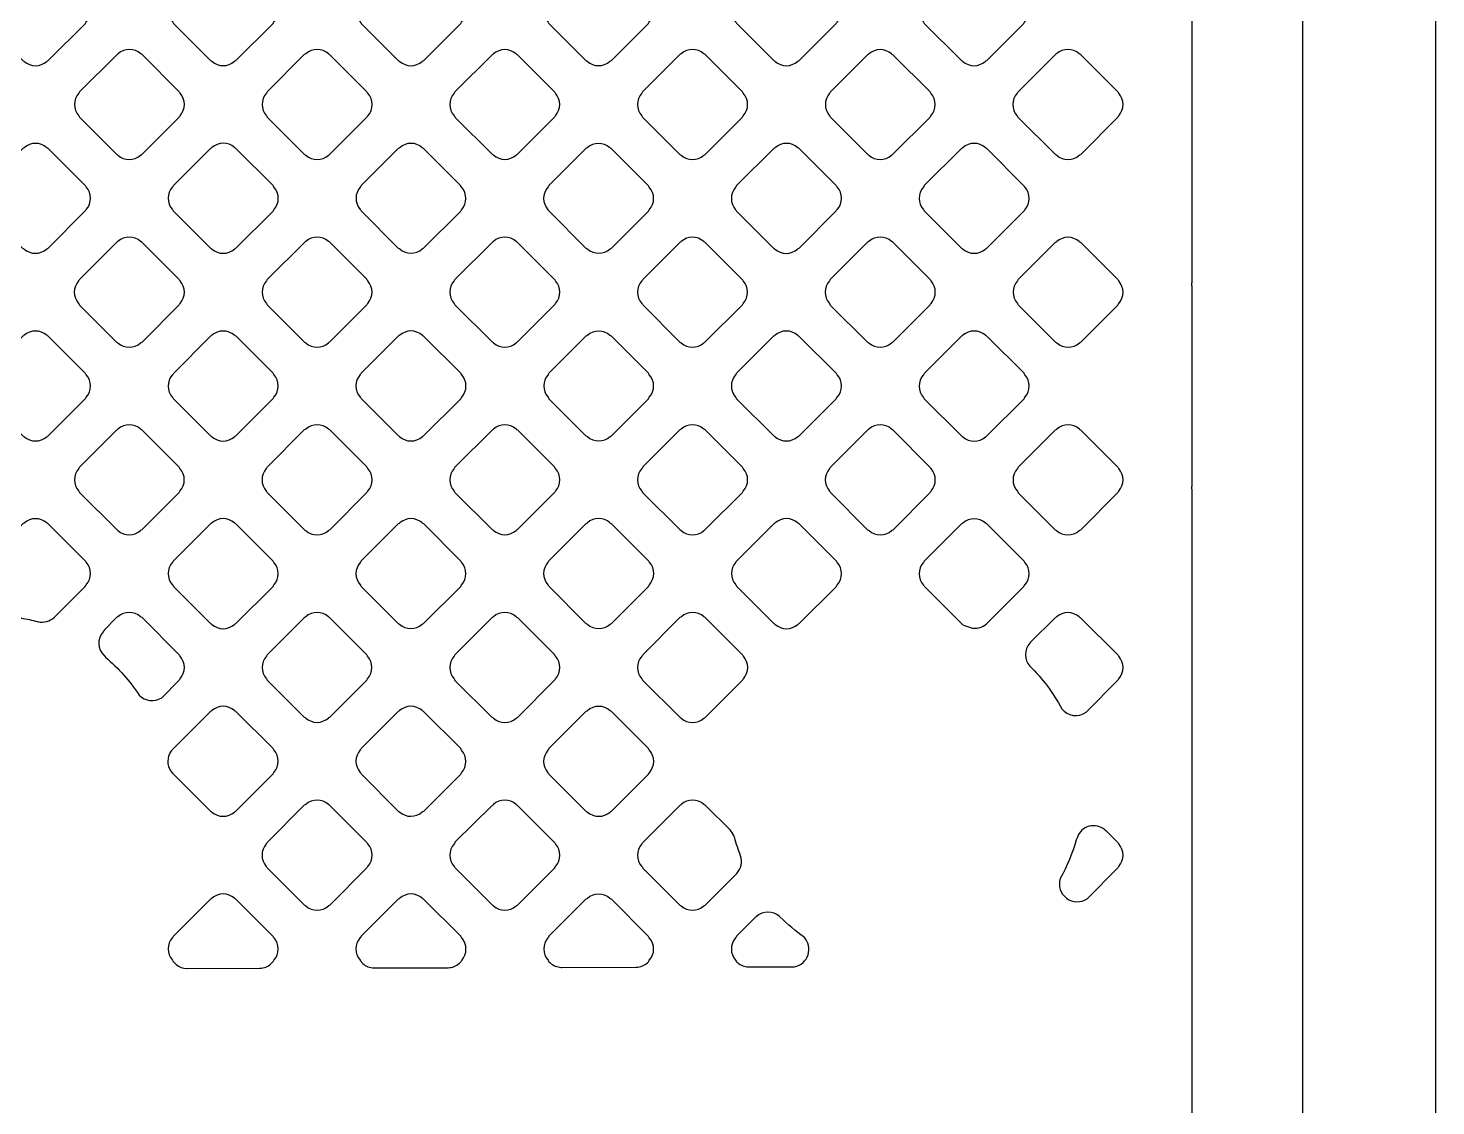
# Model space of a CAD drawing. Header units: millimetres. Extents: x 3440 to 3572, y 2 to 96.
# Drawn here: x 3534.978 to 3536.594, y 50.626 to 51.864 of the extents above; entities that cross this region are included whole.
import ezdxf

# ---------------------------------------------------------------- set-up
doc = ezdxf.new("R2010")
doc.units = ezdxf.units.MM
doc.header["$LTSCALE"] = 23.1
doc.layers.add('gbr-dxf', color=7, linetype='CONTINUOUS')

msp = doc.modelspace()

# ---------------------------------------------------------------- linework, layer by layer
at = {"layer": 'gbr-dxf'}
for p, q in [((3536.3145, 52.1968), (3536.3145, 51.5716)), ((3536.3145, 51.5684), (3536.3145, 51.3379))]:
    msp.add_line(p, q, dxfattribs=at)
at = {"layer": 'gbr-dxf', "linetype": 'Continuous'}
for points in [[(3533.3024, 59.9937), (3534.8784, 58.4176, -0.008796), (3534.8801, 58.4159, -0.121203), (3536.4116, 55.8815, -0.018451), (3536.4131, 55.8762, -0.064075), (3536.5928, 54.5108, -0.053804), (3536.5941, 54.4946), (3536.5941, 48.9563, -0.007914)], [(3536.4417, 48.9582), (3536.4417, 54.4827, -0.053095), (3536.4405, 54.4987, 0.064692), (3536.2654, 55.8383, 0.121202), (3534.7706, 58.3098, -0.008636), (3534.769, 58.3115), (3533.1974, 59.8831, -0.013659)], [(3536.3145, 51.3347), (3536.3145, 50.762), (3536.3145, 50.7613, -0.039424), (3536.3145, 50.761), (3536.3145, 50.7602, -0.048629), (3536.3145, 50.7598), (3536.3145, 49.0406)]]:
    msp.add_lwpolyline(points, format="xyb", dxfattribs=at)
for points in [[(3534.9286, 51.8713, -0.087314), (3534.9295, 51.8698), (3534.9724, 51.8269, -0.083134), (3534.9738, 51.826, 0.379289), (3534.9998, 51.826, -0.095506), (3535.0014, 51.827), (3535.0441, 51.8697, -0.095602), (3535.0451, 51.8713, 0.378858), (3535.0451, 51.8973, -0.090991), (3535.0442, 51.8988), (3535.0014, 51.9415, -0.097561), (3534.9998, 51.9425, 0.379458), (3534.9738, 51.9425, -0.096117), (3534.9722, 51.9416), (3534.9295, 51.8989, -0.096266), (3534.9286, 51.8973, 0.379731)], [(3535.1442, 51.8713, -0.09148), (3535.1451, 51.8697), (3535.1878, 51.827, -0.086842), (3535.1893, 51.8261, 0.379214), (3535.2153, 51.8261, -0.096625), (3535.2169, 51.8271), (3535.2595, 51.8697, -0.095916), (3535.2605, 51.8713, 0.379731), (3535.2605, 51.8973, -0.087748), (3535.2596, 51.8988), (3535.2169, 51.9415, -0.092126), (3535.2153, 51.9424, 0.379731), (3535.1894, 51.9424, -0.09572), (3535.1877, 51.9415), (3535.1452, 51.8989, -0.096332), (3535.1442, 51.8972, 0.379289)], [(3535.3596, 51.8713, -0.100032), (3535.3606, 51.8696), (3535.4032, 51.827, -0.096266), (3535.4049, 51.826, 0.379731), (3535.4308, 51.826, -0.09572), (3535.4325, 51.827), (3535.475, 51.8695, -0.096266), (3535.4759, 51.8711, 0.379731), (3535.4759, 51.8971, -0.09572), (3535.475, 51.8988), (3535.4321, 51.9416, -0.083056), (3535.4308, 51.9425, 0.379731), (3535.4048, 51.9425, -0.09572), (3535.4031, 51.9415), (3535.3606, 51.8989, -0.096266), (3535.3596, 51.8973, 0.379731)], [(3535.5752, 51.8712, -0.107762), (3535.5762, 51.8694), (3535.6185, 51.8271, -0.104018), (3535.6203, 51.8261, 0.379731), (3535.6463, 51.8261, -0.09572), (3535.6479, 51.827), (3535.6905, 51.8697, -0.096266), (3535.6915, 51.8713, 0.379731), (3535.6915, 51.8973, -0.103825), (3535.6905, 51.8991), (3535.6482, 51.9413, -0.107794), (3535.6463, 51.9424, 0.379731), (3535.6204, 51.9424, -0.096265), (3535.6187, 51.9414), (3535.5761, 51.8988, -0.095916), (3535.5752, 51.8972, 0.379731)], [(3535.7906, 51.8713, -0.087034), (3535.7915, 51.8698), (3535.8345, 51.8269, -0.082159), (3535.8359, 51.826, 0.379731), (3535.8618, 51.826, -0.09572), (3535.8635, 51.827), (3535.9061, 51.8696, -0.096266), (3535.9071, 51.8712, 0.379731), (3535.9071, 51.8972, -0.092139), (3535.9061, 51.8988), (3535.8634, 51.9415, -0.096558), (3535.8618, 51.9424, 0.379731), (3535.8358, 51.9424, -0.09572), (3535.8342, 51.9415), (3535.7916, 51.8989, -0.096266), (3535.7906, 51.8973, 0.379731)], [(3536.0061, 51.8712, -0.09129), (3536.0071, 51.8696), (3536.0498, 51.8269, -0.086956), (3536.0513, 51.826, 0.379293), (3536.0772, 51.826, -0.095956), (3536.0789, 51.827), (3536.1216, 51.8697, -0.096214), (3536.1226, 51.8714, 0.379672), (3536.1226, 51.8973, -0.087343), (3536.1217, 51.8988), (3536.079, 51.9415, -0.091703), (3536.0774, 51.9425, 0.379293), (3536.0514, 51.9424, -0.096625), (3536.0498, 51.9415), (3536.0071, 51.8988, -0.096111), (3536.0062, 51.8971, 0.379289)], [(3535.0364, 51.7635, -0.087314), (3535.0373, 51.762), (3535.0801, 51.7192, -0.08348), (3535.0815, 51.7183, 0.379321), (3535.1074, 51.7183, -0.095506), (3535.1091, 51.7193), (3535.1518, 51.762, -0.095602), (3535.1528, 51.7636, 0.378906), (3535.1528, 51.7896, -0.092061), (3535.1519, 51.7911), (3535.1092, 51.8338, -0.095796), (3535.1076, 51.8347, 0.379293), (3535.0816, 51.8347, -0.096625), (3535.08, 51.8337), (3535.0374, 51.7911, -0.096266), (3535.0364, 51.7894, 0.379731)], [(3535.2519, 51.7636, -0.095134), (3535.2528, 51.762), (3535.2956, 51.7192, -0.09082), (3535.2972, 51.7183, 0.379245), (3535.3231, 51.7183, -0.09572), (3535.3248, 51.7193), (3535.3673, 51.7618, -0.096266), (3535.3683, 51.7634, 0.379731), (3535.3683, 51.7894, -0.100032), (3535.3672, 51.7911), (3535.3245, 51.8338, -0.087638), (3535.3231, 51.8348, 0.379731), (3535.2971, 51.8348, -0.096265), (3535.2954, 51.8338), (3535.2529, 51.7912, -0.096111), (3535.2519, 51.7896, 0.379321)], [(3535.4675, 51.7635, -0.103825), (3535.4685, 51.7617), (3535.5109, 51.7194, -0.099696), (3535.5126, 51.7184, 0.379731), (3535.5386, 51.7184, -0.096265), (3535.5402, 51.7193), (3535.5827, 51.7618, -0.095916), (3535.5837, 51.7635, 0.379731), (3535.5837, 51.7894, -0.091745), (3535.5827, 51.791), (3535.5401, 51.8336, -0.096266), (3535.5385, 51.8346, 0.379731), (3535.5125, 51.8346, -0.09572), (3535.5109, 51.8336), (3535.4684, 51.7911, -0.096266), (3535.4675, 51.7895, 0.379731)], [(3535.6828, 51.7635, -0.099534), (3535.6838, 51.7618), (3535.7264, 51.7191, -0.095602), (3535.7281, 51.7182, 0.379293), (3535.754, 51.7182, -0.095956), (3535.7557, 51.7192), (3535.7984, 51.7619, -0.096023), (3535.7994, 51.7635, 0.379672), (3535.7994, 51.7895, -0.096157), (3535.7984, 51.7911), (3535.7558, 51.8338, -0.099711), (3535.7541, 51.8348, 0.379214), (3535.7281, 51.8347, -0.096625), (3535.7265, 51.8338), (3535.6838, 51.7911, -0.096332), (3535.6828, 51.7894, 0.379289)], [(3535.8985, 51.7635, -0.087343), (3535.8994, 51.762), (3535.9422, 51.7192, -0.083056), (3535.9436, 51.7183, 0.379731), (3535.9695, 51.7183, -0.09572), (3535.9712, 51.7193), (3536.0138, 51.7619, -0.096266), (3536.0148, 51.7635, 0.379731), (3536.0148, 51.7895, -0.091558), (3536.0138, 51.7911), (3535.9712, 51.8336, -0.095916), (3535.9696, 51.8346, 0.379731), (3535.9436, 51.8346, -0.096265), (3535.942, 51.8336), (3535.8994, 51.7911, -0.095916), (3535.8985, 51.7894, 0.379731)], [(3536.1138, 51.7634, -0.087314), (3536.1147, 51.762), (3536.1574, 51.7193, -0.09979), (3536.1592, 51.7183, 0.379731), (3536.1851, 51.7183, -0.09572), (3536.1868, 51.7192), (3536.2294, 51.7619, -0.096266), (3536.2304, 51.7635, 0.379731), (3536.2304, 51.7895, -0.091558), (3536.2294, 51.791), (3536.1867, 51.8337, -0.095916), (3536.1851, 51.8347, 0.379731), (3536.1591, 51.8347, -0.096265), (3536.1575, 51.8337), (3536.1148, 51.7911, -0.096266), (3536.1138, 51.7894, 0.379731)], [(3534.9286, 51.6556, -0.099825), (3534.9296, 51.6539), (3534.972, 51.6115, -0.095958), (3534.9737, 51.6105, 0.379731), (3534.9996, 51.6105, -0.09572), (3535.0013, 51.6115), (3535.044, 51.6542, -0.096266), (3535.045, 51.6558, 0.379731), (3535.045, 51.6818, -0.09572), (3535.044, 51.6834), (3535.0015, 51.7259, -0.100054), (3534.9998, 51.7269, 0.379731), (3534.9738, 51.7269, -0.096265), (3534.9722, 51.7259), (3534.9295, 51.6833, -0.095916), (3534.9286, 51.6816, 0.379731)], [(3535.1441, 51.6558, -0.091745), (3535.145, 51.6542), (3535.1879, 51.6114, -0.087638), (3535.1893, 51.6105, 0.379289), (3535.2153, 51.6105, -0.095506), (3535.2169, 51.6115), (3535.2596, 51.6541, -0.095602), (3535.2606, 51.6557, 0.378906), (3535.2606, 51.6817, -0.104185), (3535.2595, 51.6835), (3535.2169, 51.7261, -0.091916), (3535.2153, 51.7271, 0.379293), (3535.1894, 51.727, -0.095956), (3535.1877, 51.7261), (3535.1451, 51.6834, -0.095916), (3535.1441, 51.6818, 0.379731)], [(3535.3597, 51.6558, -0.095154), (3535.3607, 51.6542), (3535.4033, 51.6116, -0.093408), (3535.4049, 51.6106, 0.379506), (3535.4308, 51.6106, -0.095973), (3535.4324, 51.6116), (3535.475, 51.6541, -0.095916), (3535.4759, 51.6557, 0.379731), (3535.4759, 51.6817, -0.100266), (3535.4749, 51.6834), (3535.4324, 51.726, -0.087638), (3535.4309, 51.7269, 0.379731), (3535.4049, 51.7269, -0.096265), (3535.4033, 51.726), (3535.3607, 51.6834, -0.096111), (3535.3597, 51.6817, 0.379289)], [(3535.5751, 51.6557, -0.091685), (3535.576, 51.6542), (3535.6186, 51.6116, -0.103446), (3535.6204, 51.6106, 0.379731), (3535.6464, 51.6106, -0.095756), (3535.648, 51.6115), (3535.6905, 51.654, -0.095628), (3535.6915, 51.6557, 0.379731), (3535.6915, 51.6816, -0.087748), (3535.6906, 51.6831), (3535.6478, 51.7259, -0.091964), (3535.6462, 51.7269, 0.379731), (3535.6203, 51.7269, -0.096265), (3535.6186, 51.7259), (3535.5761, 51.6834, -0.095916), (3535.5751, 51.6817, 0.379731)], [(3535.7906, 51.6556, -0.099825), (3535.7916, 51.6539), (3535.8341, 51.6115, -0.095958), (3535.8357, 51.6105, 0.379731), (3535.8617, 51.6105, -0.09572), (3535.8634, 51.6115), (3535.9061, 51.6542, -0.096266), (3535.9071, 51.6558, 0.379731), (3535.9071, 51.6818, -0.09572), (3535.9061, 51.6834), (3535.8636, 51.7259, -0.100054), (3535.8619, 51.7269, 0.379731), (3535.8359, 51.7269, -0.096265), (3535.8343, 51.7259), (3535.7916, 51.6833, -0.095916), (3535.7906, 51.6816, 0.379731)], [(3536.0061, 51.6817, 0.379293), (3536.0062, 51.6558, -0.087314), (3536.0071, 51.6543), (3536.05, 51.6114, -0.082966), (3536.0514, 51.6105, 0.379672), (3536.0773, 51.6105, -0.095649), (3536.079, 51.6114), (3536.1216, 51.6541, -0.095602), (3536.1226, 51.6557, 0.379293), (3536.1226, 51.6817, -0.091745), (3536.1216, 51.6832), (3536.0789, 51.7259, -0.096314), (3536.0773, 51.7269, 0.379672), (3536.0513, 51.7269, -0.096157), (3536.0497, 51.726), (3536.0071, 51.6834, -0.095796)], [(3535.0363, 51.548, -0.100032), (3535.0373, 51.5462), (3535.0799, 51.5036, -0.096266), (3535.0815, 51.5027, 0.379731), (3535.1075, 51.5027, -0.09572), (3535.1091, 51.5036), (3535.1518, 51.5464, -0.096266), (3535.1528, 51.548, 0.379731), (3535.1528, 51.574, -0.09572), (3535.1518, 51.5756), (3535.1092, 51.6182, -0.09979), (3535.1075, 51.6192, 0.379731), (3535.0815, 51.6192, -0.09572), (3535.0799, 51.6182), (3535.0372, 51.5756, -0.096266), (3535.0363, 51.5739, 0.379731)], [(3535.2519, 51.548, -0.091581), (3535.2528, 51.5464), (3535.2955, 51.5037, -0.089908), (3535.2971, 51.5028, 0.379506), (3535.323, 51.5028, -0.095973), (3535.3247, 51.5038), (3535.3673, 51.5464, -0.096266), (3535.3682, 51.548, 0.379332), (3535.3682, 51.574, -0.104256), (3535.3672, 51.5758), (3535.3247, 51.6183, -0.092228), (3535.3231, 51.6192, 0.379293), (3535.2972, 51.6192, -0.095956), (3535.2955, 51.6182), (3535.2529, 51.5756, -0.096111), (3535.2519, 51.5739, 0.379289)], [(3535.4674, 51.5481, -0.100727), (3535.4684, 51.5464), (3535.5111, 51.5038, -0.096726), (3535.5127, 51.5028, 0.379506), (3535.5387, 51.5028, -0.095973), (3535.5403, 51.5038), (3535.5828, 51.5463, -0.095628), (3535.5838, 51.548, 0.379731), (3535.5838, 51.5739, -0.096265), (3535.5828, 51.5756), (3535.5402, 51.6182, -0.100054), (3535.5385, 51.6192, 0.379731), (3535.5125, 51.6192, -0.095756), (3535.5109, 51.6182), (3535.4684, 51.5757, -0.095488), (3535.4674, 51.5741, 0.379155)], [(3535.6829, 51.548, -0.097758), (3535.6839, 51.5463), (3535.7265, 51.5037, -0.091364), (3535.7281, 51.5028, 0.379293), (3535.754, 51.5028, -0.095956), (3535.7557, 51.5038), (3535.7983, 51.5464, -0.096332), (3535.7992, 51.548, 0.379289), (3535.7993, 51.574, -0.0827), (3535.7984, 51.5753), (3535.7556, 51.6182, -0.089936), (3535.7541, 51.6191, 0.379506), (3535.7281, 51.6191, -0.096117), (3535.7265, 51.6181), (3535.6839, 51.5756, -0.096227), (3535.6829, 51.5739, 0.379506)], [(3535.8983, 51.5739, 0.379032), (3535.8983, 51.548, -0.102052), (3535.8993, 51.5462), (3535.9419, 51.5036, -0.097675), (3535.9436, 51.5026, 0.379032), (3535.9695, 51.5027, -0.096011), (3535.9712, 51.5036), (3536.0139, 51.5464, -0.096266), (3536.0149, 51.548, 0.379731), (3536.0149, 51.574, -0.09572), (3536.0139, 51.5756), (3535.9713, 51.6182, -0.100115), (3535.9696, 51.6192, 0.379672), (3535.9436, 51.6192, -0.096157), (3535.942, 51.6183), (3535.8993, 51.5755, -0.096105)], [(3536.114, 51.548, -0.084925), (3536.1148, 51.5465), (3536.1577, 51.5037, -0.095602), (3536.1593, 51.5027, 0.379293), (3536.1853, 51.5027, -0.095956), (3536.1869, 51.5037), (3536.2294, 51.5462, -0.096266), (3536.2304, 51.5478, 0.379731), (3536.2304, 51.5738, -0.09572), (3536.2294, 51.5755), (3536.1868, 51.6181, -0.099951), (3536.1851, 51.6191, 0.379155), (3536.1592, 51.6191, -0.098137), (3536.1575, 51.6181), (3536.1149, 51.5756, -0.098), (3536.114, 51.5739, 0.379287)], [(3534.9286, 51.4403, -0.09572), (3534.9295, 51.4386), (3534.9722, 51.3959, -0.091913), (3534.9738, 51.395, 0.379731), (3534.9998, 51.395, -0.09572), (3535.0014, 51.3959), (3535.044, 51.4385, -0.096266), (3535.045, 51.4402, 0.379731), (3535.045, 51.4662, -0.082756), (3535.0441, 51.4675), (3535.0012, 51.5105, -0.087516), (3534.9997, 51.5114, 0.379731), (3534.9737, 51.5114, -0.09572), (3534.9721, 51.5104), (3534.9295, 51.4679, -0.096266), (3534.9286, 51.4662, 0.379731)], [(3535.1441, 51.4401, -0.099534), (3535.1451, 51.4384), (3535.1876, 51.3959, -0.095602), (3535.1892, 51.3949, 0.379293), (3535.2152, 51.395, -0.095956), (3535.2168, 51.3959), (3535.2595, 51.4387, -0.096314), (3535.2605, 51.4403, 0.379612), (3535.2605, 51.4663, -0.096157), (3535.2596, 51.4679), (3535.217, 51.5104, -0.099711), (3535.2153, 51.5114, 0.379293), (3535.1894, 51.5114, -0.095956), (3535.1877, 51.5104), (3535.1451, 51.4677, -0.096111), (3535.1441, 51.4661, 0.379321)], [(3535.3596, 51.4403, -0.091558), (3535.3606, 51.4387), (3535.4034, 51.3959, -0.087638), (3535.4049, 51.395, 0.379289), (3535.4308, 51.395, -0.095506), (3535.4324, 51.3959), (3535.4751, 51.4386, -0.096128), (3535.4761, 51.4402, 0.379064), (3535.4761, 51.4662, -0.103043), (3535.4751, 51.4679), (3535.4324, 51.5106, -0.092902), (3535.4308, 51.5115, 0.379293), (3535.4049, 51.5115, -0.095956), (3535.4032, 51.5105), (3535.3606, 51.4679, -0.095958), (3535.3596, 51.4663, 0.379731)], [(3535.5752, 51.4403, -0.099861), (3535.5762, 51.4386), (3535.6188, 51.3961, -0.096322), (3535.6204, 51.3951, 0.379494), (3535.6464, 51.3951, -0.095973), (3535.648, 51.3961), (3535.6905, 51.4386, -0.096266), (3535.6915, 51.4403, 0.379731), (3535.6915, 51.4662, -0.09572), (3535.6905, 51.4679), (3535.648, 51.5103, -0.09979), (3535.6463, 51.5113, 0.379731), (3535.6204, 51.5113, -0.096225), (3535.6187, 51.5104), (3535.5763, 51.4679, -0.098872), (3535.5753, 51.4662, 0.37926)], [(3535.7906, 51.4403, -0.09572), (3535.7916, 51.4386), (3535.8343, 51.3959, -0.091913), (3535.8359, 51.395, 0.379731), (3535.8618, 51.395, -0.09572), (3535.8635, 51.3959), (3535.9061, 51.4385, -0.096266), (3535.9071, 51.4402, 0.379731), (3535.9071, 51.4662, -0.082756), (3535.9062, 51.4675), (3535.8632, 51.5105, -0.087516), (3535.8618, 51.5114, 0.379731), (3535.8358, 51.5114, -0.09572), (3535.8342, 51.5104), (3535.7916, 51.4679, -0.096266), (3535.7906, 51.4662, 0.379731)], [(3536.0062, 51.4401, -0.100266), (3536.0072, 51.4384), (3536.0498, 51.3958, -0.095916), (3536.0514, 51.3948, 0.379731), (3536.0774, 51.3948, -0.095756), (3536.079, 51.3958), (3536.1217, 51.4385, -0.095628), (3536.1227, 51.4402, 0.379731), (3536.1227, 51.4662, -0.095756), (3536.1217, 51.4678), (3536.0791, 51.5104, -0.099696), (3536.0774, 51.5114, 0.379731), (3536.0514, 51.5114, -0.096265), (3536.0498, 51.5104), (3536.0071, 51.4677, -0.095916), (3536.0062, 51.4661, 0.379731)], [(3535.0364, 51.3325, -0.095506), (3535.0373, 51.3308), (3535.08, 51.2882, -0.09116), (3535.0815, 51.2872, 0.379293), (3535.1075, 51.2873, -0.095956), (3535.1091, 51.2882), (3535.1517, 51.3308, -0.096214), (3535.1527, 51.3325, 0.379672), (3535.1527, 51.3584, -0.083163), (3535.1518, 51.3598), (3535.109, 51.4027, -0.087175), (3535.1075, 51.4036, 0.379214), (3535.0815, 51.4036, -0.096625), (3535.0799, 51.4026), (3535.0374, 51.36, -0.095916), (3535.0364, 51.3584, 0.379289)], [(3535.2518, 51.3325, -0.103834), (3535.2528, 51.3307), (3535.2953, 51.2882, -0.09979), (3535.297, 51.2872, 0.379731), (3535.323, 51.2872, -0.09572), (3535.3246, 51.2881), (3535.3673, 51.3308, -0.095628), (3535.3683, 51.3324, 0.379731), (3535.3683, 51.3584, -0.107999), (3535.3672, 51.3602), (3535.3247, 51.4027, -0.095916), (3535.3231, 51.4037, 0.379731), (3535.2971, 51.4037, -0.096265), (3535.2954, 51.4027), (3535.2528, 51.3601, -0.095916), (3535.2518, 51.3584, 0.379731)], [(3535.4674, 51.3325, -0.095866), (3535.4684, 51.3309), (3535.511, 51.2882, -0.09197), (3535.5126, 51.2873, 0.379293), (3535.5386, 51.2873, -0.09572), (3535.5402, 51.2883), (3535.5828, 51.3309, -0.096332), (3535.5838, 51.3325, 0.379289), (3535.5838, 51.3585, -0.101658), (3535.5828, 51.3602), (3535.5404, 51.4026, -0.103324), (3535.5386, 51.4036, 0.379293), (3535.5127, 51.4036, -0.09834), (3535.511, 51.4026), (3535.4684, 51.3601, -0.096121), (3535.4675, 51.3585, 0.379289)], [(3535.6829, 51.3326, -0.091381), (3535.6838, 51.331), (3535.7267, 51.2882, -0.089695), (3535.7282, 51.2872, 0.379506), (3535.7542, 51.2872, -0.093776), (3535.7558, 51.2882), (3535.7984, 51.3309, -0.095628), (3535.7994, 51.3325, 0.379731), (3535.7994, 51.3585, -0.087748), (3535.7985, 51.3599), (3535.7556, 51.4028, -0.091964), (3535.7541, 51.4037, 0.379731), (3535.7281, 51.4037, -0.096265), (3535.7265, 51.4027), (3535.6839, 51.3602, -0.098537), (3535.6829, 51.3585, 0.37932)], [(3535.8985, 51.3324, -0.095865), (3535.8994, 51.3308), (3535.9421, 51.2881, -0.091437), (3535.9437, 51.2871, 0.379731), (3535.9697, 51.2871, -0.096265), (3535.9713, 51.2881), (3536.0139, 51.3307, -0.095916), (3536.0149, 51.3324, 0.379731), (3536.0149, 51.3583, -0.083172), (3536.014, 51.3597), (3535.9711, 51.4027, -0.087516), (3535.9696, 51.4036, 0.379731), (3535.9436, 51.4036, -0.096225), (3535.942, 51.4026), (3535.8994, 51.3601, -0.096558), (3535.8985, 51.3584, 0.379731)], [(3536.114, 51.3323, -0.100032), (3536.115, 51.3306), (3536.1574, 51.2881, -0.095916), (3536.1591, 51.2871, 0.379731), (3536.1851, 51.2871, -0.096265), (3536.1867, 51.2881), (3536.2294, 51.3308, -0.096266), (3536.2304, 51.3325, 0.379731), (3536.2304, 51.3585, -0.09572), (3536.2294, 51.3601), (3536.187, 51.4026, -0.100054), (3536.1852, 51.4036, 0.379731), (3536.1593, 51.4036, -0.096265), (3536.1576, 51.4026), (3536.115, 51.3599, -0.096266), (3536.114, 51.3583, 0.379731)], [(3534.9285, 51.2246, -0.087343), (3534.9294, 51.2231), (3534.9615, 51.1911, -0.068326), (3534.962, 51.1908, 0.112284), (3534.97, 51.1869, -0.057397), (3534.9705, 51.1867, -0.023818), (3534.9893, 51.1826, -0.066497), (3534.9899, 51.1825, 0.251709), (3535.0082, 51.1874), (3535.0083, 51.1874), (3535.044, 51.2231, -0.096214), (3535.045, 51.2248, 0.379672), (3535.045, 51.2507, -0.092162), (3535.044, 51.2523), (3535.0014, 51.2949, -0.095796), (3534.9998, 51.2959, 0.379293), (3534.9738, 51.2958, -0.096625), (3534.9722, 51.2949), (3534.9295, 51.2522, -0.095916), (3534.9285, 51.2506, 0.379731)], [(3535.1441, 51.2247, -0.095756), (3535.1451, 51.2231), (3535.1878, 51.1804, -0.091265), (3535.1893, 51.1794, 0.379731), (3535.2153, 51.1794, -0.09572), (3535.2169, 51.1804), (3535.2595, 51.223, -0.096266), (3535.2605, 51.2247, 0.379731), (3535.2605, 51.2506, -0.083522), (3535.2596, 51.252), (3535.2167, 51.295, -0.087638), (3535.2152, 51.2959, 0.379731), (3535.1892, 51.2959, -0.096265), (3535.1876, 51.2949), (3535.1451, 51.2524, -0.095916), (3535.1441, 51.2507, 0.379731)], [(3535.3596, 51.2247, -0.103506), (3535.3606, 51.2229), (3535.403, 51.1804, -0.099711), (3535.4048, 51.1795, 0.379293), (3535.4307, 51.1795, -0.095956), (3535.4323, 51.1804), (3535.475, 51.2231, -0.096214), (3535.4759, 51.2247, 0.379672), (3535.476, 51.2507, -0.107598), (3535.4749, 51.2525), (3535.4325, 51.2949, -0.095602), (3535.4309, 51.2959, 0.379293), (3535.4049, 51.2959, -0.096458), (3535.4033, 51.2949), (3535.3606, 51.2523, -0.096627), (3535.3596, 51.2506, 0.379289)], [(3535.5751, 51.2247, -0.083235), (3535.576, 51.2233), (3535.6188, 51.1805, -0.095916), (3535.6204, 51.1795, 0.379289), (3535.6464, 51.1795, -0.095506), (3535.648, 51.1805), (3535.6907, 51.2231, -0.096266), (3535.6916, 51.2248, 0.37907), (3535.6917, 51.2507, -0.095506), (3535.6907, 51.2523), (3535.648, 51.295, -0.099933), (3535.6463, 51.296, 0.379293), (3535.6204, 51.296, -0.097885), (3535.6187, 51.295), (3535.5761, 51.2523, -0.095916), (3535.5751, 51.2507, 0.379731)], [(3535.7907, 51.2248, -0.093418), (3535.7917, 51.2232), (3535.8345, 51.1803, -0.086961), (3535.836, 51.1794, 0.379475), (3535.862, 51.1794, -0.095956), (3535.8636, 51.1804), (3535.9062, 51.223, -0.096266), (3535.9072, 51.2247, 0.379731), (3535.9072, 51.2506, -0.08798), (3535.9063, 51.2521), (3535.8635, 51.2949, -0.091855), (3535.8619, 51.2959, 0.379731), (3535.8359, 51.2959, -0.096265), (3535.8343, 51.2949), (3535.7918, 51.2524, -0.098209), (3535.7908, 51.2507, 0.379155)], [(3536.0063, 51.2506, 0.379293), (3536.0063, 51.2246, -0.095956), (3536.0073, 51.223), (3536.0513, 51.1789, -0.011849), (3536.0601, 51.1757, 0.254351), (3536.0787, 51.1801), (3536.1216, 51.223, -0.096266), (3536.1226, 51.2247, 0.379731), (3536.1226, 51.2506, -0.082756), (3536.1217, 51.252), (3536.0789, 51.2948, -0.087978), (3536.0774, 51.2957, 0.379289), (3536.0515, 51.2958, -0.095866), (3536.0498, 51.2948), (3536.0072, 51.2522, -0.095895)], [(3535.0644, 51.1708, 0.405368), (3535.0656, 51.1438, -0.09615), (3535.067, 51.1418, -0.072326), (3535.1058, 51.0981, 0.36152), (3535.1317, 51.0952), (3535.1518, 51.1153, -0.095602), (3535.1528, 51.117, 0.379293), (3535.1528, 51.1429, -0.09253), (3535.1518, 51.1445), (3535.1091, 51.1872, -0.096558), (3535.1075, 51.1882, 0.379731), (3535.0815, 51.1882, -0.09572), (3535.0799, 51.1872), (3535.0656, 51.1729, -0.097548)], [(3535.2519, 51.1169, -0.100032), (3535.2529, 51.1152), (3535.2954, 51.0728, -0.096214), (3535.297, 51.0718, 0.379672), (3535.323, 51.0718, -0.095612), (3535.3246, 51.0727), (3535.3672, 51.1153, -0.095935), (3535.3681, 51.1169, 0.379287), (3535.3681, 51.1428, -0.095612), (3535.3672, 51.1445), (3535.3244, 51.1872, -0.082483), (3535.323, 51.1881, 0.379293), (3535.2971, 51.1881, -0.096458), (3535.2954, 51.1871), (3535.2529, 51.1446, -0.096558), (3535.2519, 51.1429, 0.379731)], [(3535.4673, 51.117, -0.107999), (3535.4684, 51.1151), (3535.5108, 51.0727, -0.104018), (3535.5126, 51.0717, 0.379731), (3535.5386, 51.0717, -0.09572), (3535.5402, 51.0726), (3535.5828, 51.1153, -0.096266), (3535.5838, 51.1169, 0.379731), (3535.5838, 51.1429, -0.103612), (3535.5828, 51.1447), (3535.5404, 51.1871, -0.107548), (3535.5385, 51.1881, 0.379731), (3535.5125, 51.1881, -0.09572), (3535.5109, 51.1872), (3535.4683, 51.1446, -0.095916), (3535.4673, 51.1429, 0.379731)], [(3535.6829, 51.1169, -0.087549), (3535.6838, 51.1154), (3535.7268, 51.0725, -0.083134), (3535.7282, 51.0716, 0.379289), (3535.7541, 51.0716, -0.095506), (3535.7558, 51.0726), (3535.7985, 51.1153, -0.096128), (3535.7995, 51.117, 0.379155), (3535.7995, 51.1429, -0.091952), (3535.7986, 51.1445), (3535.7558, 51.1872, -0.096036), (3535.7542, 51.1882, 0.378814), (3535.7283, 51.1882, -0.097885), (3535.7266, 51.1872), (3535.6839, 51.1445, -0.095916), (3535.6829, 51.1429, 0.379731)], [(3536.1284, 51.1314, -0.075387), (3536.1649, 51.0826, 0.406745), (3536.1929, 51.0786), (3536.2294, 51.1152, -0.095602), (3536.2304, 51.1168, 0.379293), (3536.2304, 51.1428, -0.087748), (3536.2295, 51.1443), (3536.1866, 51.1871, -0.091913), (3536.1851, 51.188, 0.379731), (3536.1591, 51.188, -0.09572), (3536.1575, 51.1871), (3536.1289, 51.1585, -0.042648), (3536.1284, 51.1578, 0.379463)], [(3535.1409, 51.0313, 0.317075), (3535.1441, 51.0084), (3535.1877, 50.9648, -0.087638), (3535.1892, 50.9639, 0.379731), (3535.2152, 50.9639, -0.096265), (3535.2168, 50.9649), (3535.2595, 51.0076, -0.096266), (3535.2605, 51.0093, 0.379731), (3535.2605, 51.0352, -0.08798), (3535.2596, 51.0367), (3535.2169, 51.0794, -0.092126), (3535.2153, 51.0804, 0.379731), (3535.1894, 51.0804, -0.096248), (3535.1877, 51.0794), (3535.1441, 51.0358), (3535.1439, 51.0355), (3535.1437, 51.0354, 0.062851)], [(3535.3596, 51.0093, -0.099645), (3535.3606, 51.0076), (3535.4032, 50.9649, -0.097139), (3535.4049, 50.9639, 0.379075), (3535.4308, 50.964, -0.09572), (3535.4325, 50.9649), (3535.475, 51.0074, -0.096266), (3535.4759, 51.0091, 0.379731), (3535.4759, 51.035, -0.09572), (3535.475, 51.0367), (3535.4322, 51.0795, -0.083559), (3535.4308, 51.0804, 0.379703), (3535.4048, 51.0804, -0.095612), (3535.4032, 51.0794), (3535.3606, 51.0368, -0.095585), (3535.3596, 51.0352, 0.379196)], [(3535.5751, 51.0091, -0.096265), (3535.5761, 51.0074), (3535.6186, 50.9649, -0.107548), (3535.6204, 50.9639, 0.379731), (3535.6464, 50.9639, -0.09572), (3535.648, 50.9649), (3535.6907, 51.0075, -0.095916), (3535.6916, 51.0091, 0.379731), (3535.6916, 51.0351, -0.100266), (3535.6906, 51.0368), (3535.6481, 51.0793, -0.104018), (3535.6464, 51.0803, 0.379731), (3535.6204, 51.0803, -0.096225), (3535.6187, 51.0794), (3535.5761, 51.0367, -0.095916), (3535.5751, 51.035, 0.379731)], [(3535.2518, 50.9014, -0.095756), (3535.2527, 50.8998), (3535.2955, 50.857, -0.091205), (3535.2971, 50.8561, 0.379293), (3535.323, 50.8561, -0.096119), (3535.3246, 50.8571), (3535.3673, 50.8997, -0.095819), (3535.3683, 50.9014, 0.379289), (3535.3683, 50.9273, -0.099643), (3535.3673, 50.929), (3535.3245, 50.9718, -0.08752), (3535.323, 50.9727, 0.379293), (3535.2971, 50.9727, -0.096625), (3535.2954, 50.9717), (3535.2528, 50.929, -0.096214), (3535.2518, 50.9274, 0.379672)], [(3535.4675, 50.9014, -0.103621), (3535.4685, 50.8997), (3535.511, 50.8572, -0.09979), (3535.5127, 50.8562, 0.379731), (3535.5387, 50.8562, -0.09572), (3535.5403, 50.8571), (3535.5828, 50.8996, -0.096266), (3535.5838, 50.9013, 0.379731), (3535.5838, 50.9272, -0.092139), (3535.5828, 50.9288), (3535.5401, 50.9715, -0.096227), (3535.5385, 50.9725, 0.379731), (3535.5125, 50.9725, -0.096265), (3535.5109, 50.9715), (3535.4684, 50.9291, -0.095916), (3535.4675, 50.9274, 0.379731)], [(3535.6829, 50.9012, -0.095756), (3535.6839, 50.8996), (3535.7264, 50.8571, -0.095958), (3535.728, 50.8561, 0.379731), (3535.754, 50.8561, -0.09572), (3535.7557, 50.8571), (3535.7919, 50.8933), (3535.7919, 50.8934, 0.277105), (3535.7962, 50.9135), (3535.7962, 50.9137, -0.026879), (3535.7895, 50.9344, -0.04255), (3535.7893, 50.9347, 0.114777), (3535.7848, 50.9426, -0.042072), (3535.7846, 50.9429), (3535.756, 50.9715, -0.103868), (3535.7542, 50.9725, 0.379731), (3535.7282, 50.9725, -0.096265), (3535.7266, 50.9715), (3535.6839, 50.9289, -0.095916), (3535.6829, 50.9272, 0.379731)], [(3536.1632, 50.8874, 0.70737), (3536.194, 50.8643), (3536.2294, 50.8998, -0.096266), (3536.2304, 50.9014, 0.379731), (3536.2304, 50.9274, -0.087748), (3536.2295, 50.9289), (3536.2168, 50.9416, -0.059992), (3536.2143, 50.9433, 0.538338), (3536.1829, 50.9349, -0.062128), (3536.1816, 50.9321, -0.059762)], [(3535.1441, 50.7937, -0.087248), (3535.145, 50.7922), (3535.1484, 50.7888, 0.167033), (3535.1605, 50.7842, -0.041565), (3535.1609, 50.7842), (3535.2443, 50.7844), (3535.2444, 50.7844, 0.175922), (3535.2571, 50.7895), (3535.2596, 50.7921, -0.093211), (3535.2605, 50.7936, 0.378386), (3535.2605, 50.8196, -0.09369), (3535.2596, 50.8211), (3535.2168, 50.8639, -0.095796), (3535.2152, 50.8649, 0.379293), (3535.1892, 50.8648, -0.09572), (3535.1876, 50.8639), (3535.1451, 50.8213, -0.096111), (3535.1441, 50.8197, 0.379321)], [(3535.3596, 50.7936, -0.095612), (3535.3606, 50.792), (3535.3626, 50.7899, 0.176735), (3535.3753, 50.7848, -0.053455), (3535.3758, 50.7848), (3535.4604, 50.785, -0.037397), (3535.4607, 50.785, 0.176878), (3535.4734, 50.7902), (3535.4751, 50.7919, -0.096266), (3535.4761, 50.7935, 0.379731), (3535.4761, 50.8195, -0.100032), (3535.4751, 50.8212), (3535.4324, 50.864, -0.087515), (3535.4309, 50.8649, 0.379731), (3535.4049, 50.8649, -0.096265), (3535.4033, 50.8639), (3535.3606, 50.8212, -0.095916), (3535.3596, 50.8196, 0.379731)], [(3535.5753, 50.7936, -0.103506), (3535.5763, 50.7919), (3535.577, 50.7911, -0.055913), (3535.5775, 50.7908, 0.180721), (3535.5904, 50.7855, -0.063089), (3535.591, 50.7854), (3535.6763, 50.7856, -0.048029), (3535.6767, 50.7857, 0.176878), (3535.6894, 50.7908), (3535.6905, 50.7919, -0.096266), (3535.6915, 50.7936, 0.379731), (3535.6915, 50.8195, -0.091558), (3535.6905, 50.8211), (3535.648, 50.8637, -0.095916), (3535.6463, 50.8647, 0.379731), (3535.6204, 50.8647, -0.096265), (3535.6187, 50.8637), (3535.5763, 50.8212, -0.096111), (3535.5753, 50.8196, 0.379321)], [(3535.7906, 50.7936, -0.095612), (3535.7916, 50.7919), (3535.7917, 50.7918, -0.069456), (3535.7922, 50.7914, 0.18167), (3535.8052, 50.7861, -0.054905), (3535.8057, 50.786), (3535.8583, 50.7861, 0.590814), (3535.8691, 50.8202, -0.04414), (3535.8418, 50.8433, -0.054807), (3535.8409, 50.8439, 0.379169), (3535.8145, 50.8439, -0.041954), (3535.8138, 50.8434), (3535.7916, 50.8212, -0.096214), (3535.7906, 50.8195, 0.379672)]]:
    msp.add_lwpolyline(points, format="xyb", close=True, dxfattribs=at)
at = {"layer": 'gbr-dxf'}
for centre in [(3536.2891, 51.57), (3536.2891, 51.3363)]:
    msp.add_arc(centre, 0.0254, 356.4279, 3.5721, dxfattribs=at)

doc.saveas('drawing.dxf')
